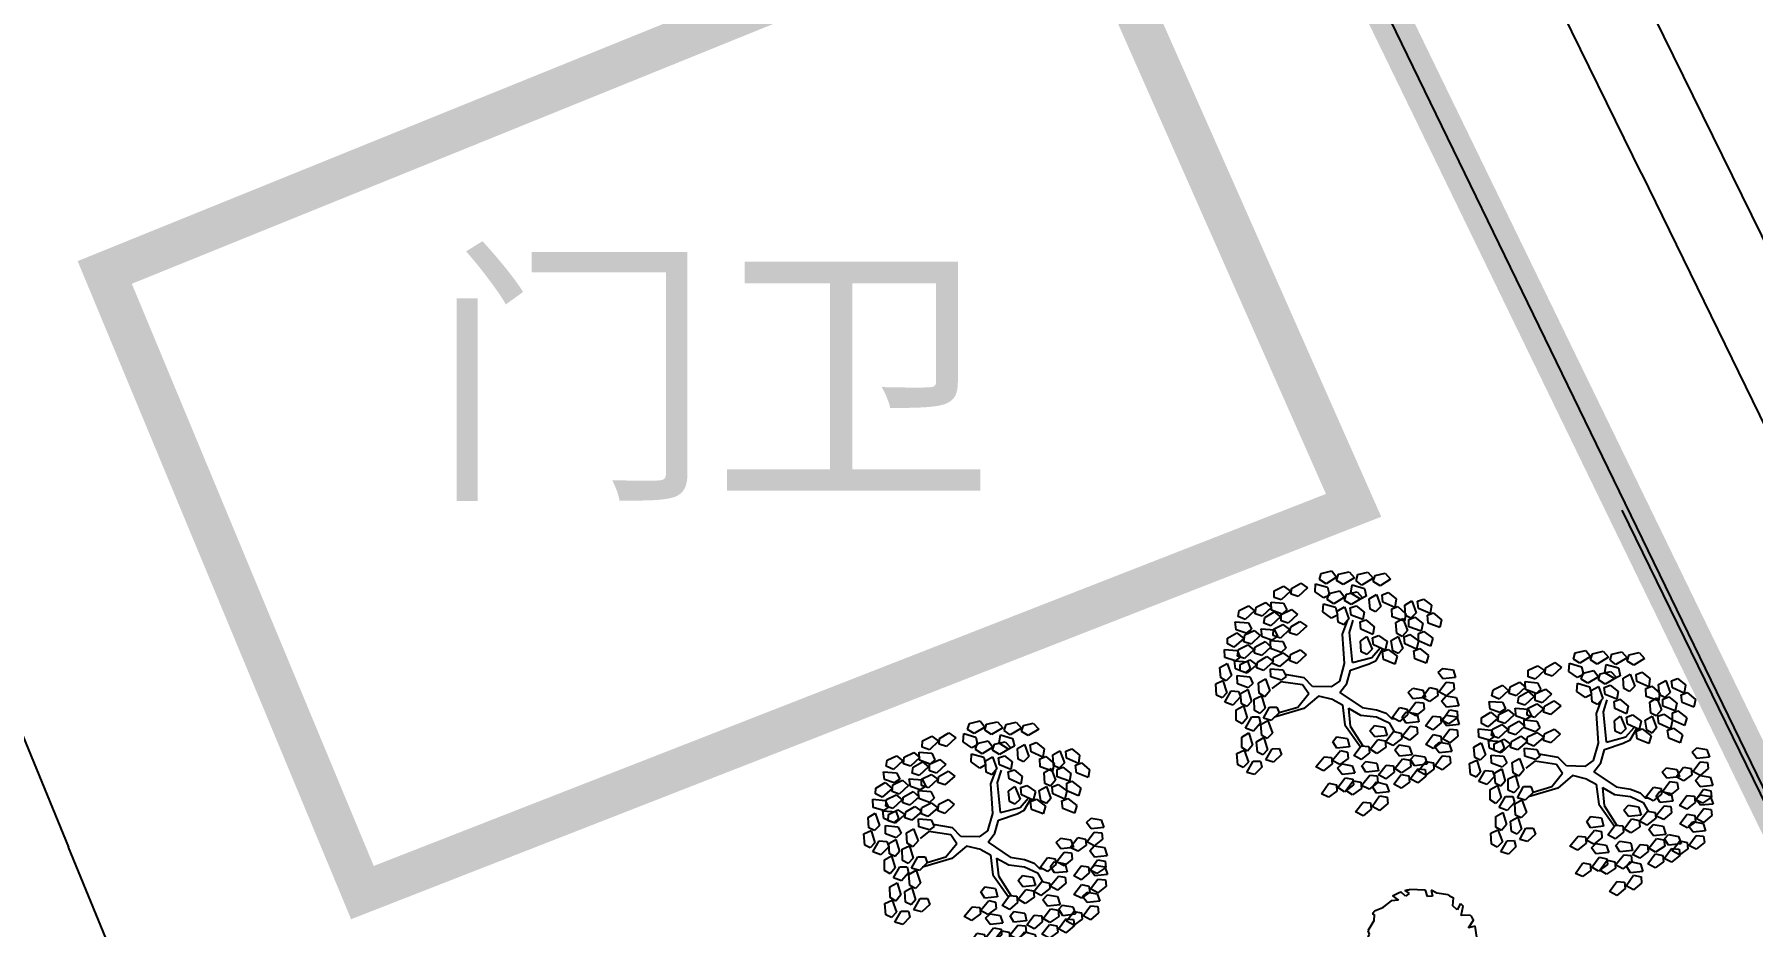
# Model space of a CAD drawing. Extents: x -809667 to 586099, y 3084146 to 3634412.
# Drawn here: x 381312.46 to 381333.24, y 3087235.98 to 3087246.76 of the extents above; entities that cross this region are included whole.
import ezdxf
from ezdxf.enums import TextEntityAlignment as Align

# ---------------------------------------------------------------- set-up
doc = ezdxf.new("R2010")
doc.units = 0
doc.header["$LTSCALE"] = 0.5
doc.linetypes.add('CONTINOUS', pattern=[0])
for name, color, linetype in [('TREE', 3, 'CONTINUOUS'), ('乔木', 84, 'CONTINUOUS'), ('文字', 7, 'CONTINUOUS')]:
    doc.layers.add(name, color=color, linetype=linetype)
doc.styles.add('宋体', font='')
doc.styles.get('宋体').set_extended_font_data('SimSun')

# ---------------------------------------------------------------- blocks, each defined once
blk = doc.blocks.new('*E54')
at = {"layer": 'TREE', "color": 0}
blk.add_ellipse((-2.37, 3.565), major_axis=(2.696, 1.394), ratio=1, start_param=0.518575, end_param=0.519414, dxfattribs=at)
blk = doc.blocks.new('A$C4C586FE1')
at = {"layer": 'TREE', "color": 0}
for p, q in [((570, 2555), (514, 2441)), ((785, 2557), (585, 2566)), ((842, 2436), (785, 2557)), ((1100, 2801), (873, 2660)), ((873, 2660), (885, 2449)), ((1294, 2743), (1193, 2819)), ((1261, 2599), (1294, 2743)), ((1389, 2617), (1261, 2599)), ((1418, 2836), (1389, 2617)), ((1787, 2660), (1418, 2836)), ((1875, 2686), (1787, 2660)), ((2108, 2532), (1875, 2686)), ((2261, 2516), (2108, 2532)), ((2273, 2551), (2261, 2516)), ((2411, 2297), (2336, 2500)), ((208, 2079), (171, 1878)), ((330, 2136), (208, 2079)), ((514, 2441), (288, 2276)), ((288, 2276), (288, 2250)), ((288, 2250), (484, 2157)), ((422, 2031), (330, 2136)), ((484, 2157), (422, 2031)), ((885, 2449), (842, 2436)), ((2434, 2275), (2411, 2297)), ((2565, 2086), (2434, 2275)), ((2577, 1905), (2565, 2086)), ((171, 1878), (16, 1628)), ((2688, 2051), (2577, 1905)), ((2666, 1735), (2772, 1843)), ((2724, 1646), (2666, 1735)), ((2799, 1744), (2724, 1646)), ((173, 1443), (0, 1425)), ((0, 1425), (27, 1279)), ((6, 1547), (198, 1550)), ((27, 1279), (67, 1102)), ((198, 1550), (173, 1443)), ((2788, 1244), (2821, 1629)), ((67, 988), (67, 1102)), ((67, 988), (157, 906)), ((335, 852), (122, 842)), ((123, 841), (320, 727)), ((157, 906), (291, 931)), ((291, 931), (335, 852)), ((2632, 1202), (2788, 1244)), ((2635, 1086), (2632, 1202)), ((2775, 1105), (2635, 1086)), ((2643, 702), (2702, 978)), ((2702, 978), (2775, 1105)), ((320, 727), (414, 564)), ((414, 564), (369, 464)), ((2275, 501), (2371, 599)), ((2419, 413), (2275, 501)), ((2371, 599), (2563, 580)), ((513, 326), (783, 402)), ((827, 368), (610, 253)), ((783, 402), (827, 368)), ((1176, 133), (821, 132)), ((1176, 133), (1302, 10)), ((1302, 10), (1413, 132)), ((1413, 132), (1432, 0)), ((1540, 5), (1587, 59)), ((1587, 59), (1859, 85)), ((1826, 254), (2000, 124)), ((1859, 85), (1826, 254)), ((2130, 415), (2352, 350)), ((2132, 192), (2130, 415))]:
    blk.add_line(p, q, dxfattribs=at)
at = {"layer": 'TREE', "color": 0, "extrusion": (0, 0, -1)}
for major_axis, start_param, end_param in [((1003, 1003), -1.426629, -1.413216), ((1003, 1003), -1.011805, -0.945114), ((1003, 1003), -0.139248, -0.081961), ((839, 1144), 0.475418, 0.633835), ((1003, 1003), 0.553886, 0.636541), ((1003, 1003), 4.017991, 4.075425), ((839, 1143), 3.200433, 3.340883), ((1003, 1003), 1.314933, 1.417635), ((839, 1144), 2.942836, 3.115157), ((1003, 1003), 2.270337, 2.346427), ((1003, 1003), 1.829101, 1.934165), ((1003, 1003), 1.573401, 1.638153)]:
    blk.add_ellipse((1418, 1418), major_axis=major_axis, ratio=1, start_param=start_param, end_param=end_param, dxfattribs=at)
at = {"layer": 'TREE', "color": 0, "linetype": 'Continuous'}
for start_param, end_param in [(0.01341, 3.155003), (3.155003, 6.296595)]:
    blk.add_ellipse((1466, 1447), major_axis=(19.2, 19.2), ratio=1, start_param=start_param, end_param=end_param, dxfattribs=at)
at = {"layer": 'TREE', "color": 8, "linetype": 'CONTINOUS', "extrusion": (0, 0, -1), "xscale": 467.4085850556439, "yscale": 467.4085850556439, "zscale": -467.4085850556439, "rotation": 278.9250190116231}
blk.add_blockref('*E54', (-2893, 66), dxfattribs=at)
blk = doc.blocks.new('幌伞枫')
at = {"layer": '乔木', "color": 0}
for p, q in [((-677, 937), (-604, 995)), ((-604, 995), (-531, 966)), ((-531, 966), (-604, 870)), ((-531, 995), (-450, 1054)), ((-523, 937), (-531, 995)), ((-450, 1054), (-384, 1025)), ((-384, 1025), (-450, 929)), ((-9, 966), (27, 1054)), ((20, 915), (-9, 966)), ((27, 1054), (101, 1061)), ((101, 1061), (86, 944)), ((123, 966), (145, 1032)), ((196, 878), (123, 966)), ((145, 1032), (203, 1025)), ((203, 1025), (247, 937)), ((247, 937), (284, 1025)), ((284, 1025), (365, 1032)), ((365, 1032), (350, 915)), ((380, 937), (409, 1003)), ((409, 1003), (468, 995)), ((424, 900), (460, 988)), ((460, 988), (534, 995)), ((468, 995), (504, 900)), ((534, 995), (519, 878)), ((556, 900), (578, 966)), ((578, 966), (636, 959)), ((-685, 826), (-567, 841)), ((-663, 753), (-685, 826)), ((-670, 878), (-677, 937)), ((-604, 870), (-670, 878)), ((-567, 841), (-531, 782)), ((-531, 819), (-457, 878)), ((-523, 760), (-531, 819)), ((-450, 929), (-523, 937)), ((-457, 878), (-391, 848)), ((-391, 848), (-457, 746)), ((-384, 870), (-303, 937)), ((-377, 819), (-384, 870)), ((-384, 738), (-310, 804)), ((-310, 804), (-377, 819)), ((-237, 900), (-310, 804)), ((-310, 804), (-237, 768)), ((-303, 937), (-237, 900)), ((-237, 797), (-156, 863)), ((-156, 863), (-90, 826)), ((-90, 826), (-156, 731)), ((86, 944), (20, 915)), ((137, 804), (167, 870)), ((211, 716), (137, 804)), ((167, 870), (225, 863)), ((247, 937), (196, 878)), ((225, 863), (262, 775)), ((284, 885), (247, 937)), ((350, 915), (284, 885)), ((460, 848), (380, 937)), ((402, 775), (424, 841)), ((453, 848), (424, 900)), ((424, 841), (482, 834)), ((519, 878), (453, 848)), ((504, 900), (460, 848)), ((482, 834), (526, 746)), ((629, 812), (556, 900)), ((570, 738), (600, 804)), ((600, 804), (658, 797)), ((681, 870), (629, 812)), ((636, 959), (681, 870)), ((651, 775), (688, 863)), ((688, 863), (761, 870)), ((761, 870), (747, 753)), ((783, 775), (805, 841)), ((805, 841), (864, 834)), ((864, 834), (908, 746)), ((-993, 643), (-927, 680)), ((-993, 548), (-993, 643)), ((-927, 680), (-890, 570)), ((-810, 628), (-736, 687)), ((-736, 687), (-663, 658)), ((-663, 658), (-736, 562)), ((-567, 738), (-663, 753)), ((-663, 687), (-582, 746)), ((-655, 628), (-663, 687)), ((-582, 746), (-516, 716)), ((-516, 716), (-582, 614)), ((-531, 782), (-567, 738)), ((-545, 709), (-428, 724)), ((-523, 636), (-545, 709)), ((-457, 746), (-523, 760)), ((-428, 724), (-384, 665)), ((-384, 665), (-421, 621)), ((-391, 628), (-274, 643)), ((-377, 680), (-384, 738)), ((-310, 672), (-377, 680)), ((-237, 768), (-310, 672)), ((-274, 643), (-237, 592)), ((-230, 738), (-237, 797)), ((-156, 731), (-230, 738)), ((108, 650), (145, 738)), ((137, 599), (108, 650)), ((145, 738), (218, 746)), ((218, 746), (203, 628)), ((262, 775), (211, 716)), ((240, 650), (262, 716)), ((313, 562), (240, 650)), ((262, 716), (321, 709)), ((321, 709), (365, 621)), ((475, 687), (402, 775)), ((526, 746), (475, 687)), ((644, 650), (570, 738)), ((695, 709), (644, 650)), ((681, 724), (651, 775)), ((658, 797), (695, 709)), ((747, 753), (681, 724)), ((857, 687), (783, 775)), ((798, 614), (827, 680)), ((827, 680), (886, 672)), ((908, 746), (857, 687)), ((886, 672), (923, 584)), ((-1037, 489), (-971, 525)), ((-1037, 393), (-1037, 489)), ((-942, 518), (-993, 548)), ((-971, 525), (-934, 408)), ((-890, 570), (-942, 518)), ((-817, 518), (-699, 533)), ((-795, 445), (-817, 518)), ((-802, 570), (-810, 628)), ((-736, 562), (-802, 570)), ((-699, 533), (-663, 474)), ((-582, 614), (-655, 628)), ((-421, 621), (-523, 636)), ((-443, 452), (-369, 518)), ((-369, 555), (-391, 628)), ((-274, 548), (-369, 555)), ((-369, 518), (-296, 481)), ((-296, 481), (-369, 386)), ((-296, 511), (-215, 577)), ((-288, 452), (-296, 511)), ((-237, 592), (-274, 548)), ((-215, 577), (-149, 540)), ((-149, 540), (-215, 445)), ((203, 628), (137, 599)), ((255, 489), (284, 555)), ((328, 401), (255, 489)), ((284, 555), (336, 548)), ((306, 540), (350, 636)), ((343, 496), (306, 540)), ((365, 621), (313, 562)), ((336, 548), (380, 459)), ((409, 518), (343, 496)), ((350, 636), (424, 636)), ((424, 636), (409, 518)), ((446, 548), (468, 606)), ((519, 452), (446, 548)), ((468, 606), (526, 599)), ((570, 511), (519, 452)), ((526, 599), (570, 511)), ((592, 408), (629, 496)), ((629, 496), (710, 503)), ((710, 503), (695, 386)), ((717, 525), (754, 614)), ((747, 481), (717, 525)), ((813, 503), (747, 481)), ((754, 614), (827, 621)), ((871, 525), (798, 614)), ((827, 621), (813, 503)), ((849, 525), (871, 592)), ((923, 437), (849, 525)), ((871, 592), (930, 584)), ((923, 584), (871, 525)), ((974, 496), (923, 437)), ((930, 584), (974, 496)), ((-1081, 320), (-1015, 357)), ((-1081, 217), (-1081, 320)), ((-986, 364), (-1037, 393)), ((-1015, 357), (-978, 239)), ((-934, 408), (-986, 364)), ((-956, 320), (-898, 423)), ((-883, 291), (-956, 320)), ((-898, 423), (-824, 423)), ((-883, 349), (-817, 386)), ((-810, 364), (-883, 291)), ((-883, 247), (-883, 349)), ((-824, 423), (-810, 364)), ((-817, 386), (-780, 269)), ((-699, 430), (-795, 445)), ((-758, 313), (-685, 371)), ((-663, 474), (-699, 430)), ((-685, 371), (-619, 342)), ((-619, 342), (-685, 247)), ((-611, 371), (-531, 430)), ((-604, 313), (-611, 371)), ((-465, 401), (-538, 305)), ((-531, 430), (-465, 401)), ((-457, 342), (-332, 364)), ((-428, 276), (-457, 342)), ((-435, 393), (-443, 452)), ((-369, 386), (-435, 393)), ((-332, 364), (-296, 305)), ((-257, 346), (-327, 441)), ((-222, 377), (-311, 462)), ((-215, 445), (-288, 452)), ((-252, 158), (-257, 346)), ((-206, 307), (-222, 377)), ((225, 276), (277, 357)), ((277, 357), (336, 393)), ((291, 261), (372, 364)), ((380, 459), (328, 401)), ((336, 393), (344, 419)), ((372, 364), (468, 393)), ((402, 313), (482, 320)), ((460, 386), (490, 452)), ((534, 291), (460, 386)), ((482, 320), (468, 203)), ((490, 452), (541, 445)), ((585, 349), (534, 291)), ((541, 445), (585, 349)), ((629, 357), (592, 408)), ((695, 386), (629, 357)), ((725, 408), (754, 474)), ((798, 320), (725, 408)), ((754, 474), (813, 467)), ((849, 371), (798, 320)), ((813, 467), (849, 371)), ((864, 364), (893, 430)), ((937, 276), (864, 364)), ((893, 430), (952, 423)), ((989, 335), (937, 276)), ((952, 423), (989, 335)), ((-1125, 166), (-1059, 195)), ((-1125, 63), (-1125, 166)), ((-1030, 188), (-1081, 217)), ((-1059, 195), (-1022, 85)), ((-978, 239), (-1030, 188)), ((-927, 195), (-861, 225)), ((-927, 92), (-927, 195)), ((-832, 217), (-883, 247)), ((-861, 225), (-824, 114)), ((-780, 269), (-832, 217)), ((-773, 203), (-655, 217)), ((-751, 129), (-773, 203)), ((-751, 254), (-758, 313)), ((-685, 247), (-751, 254)), ((-655, 217), (-611, 158)), ((-531, 129), (-641, 203)), ((-531, 195), (-633, 254)), ((-538, 305), (-604, 313)), ((-252, 158), (-531, 195)), ((-332, 261), (-428, 276)), ((-296, 305), (-332, 261)), ((-188, 124), (-206, 307)), ((174, 151), (225, 276)), ((240, 122), (291, 261)), ((365, 225), (402, 313)), ((402, 173), (365, 225)), ((468, 203), (402, 173)), ((497, 225), (526, 291)), ((570, 136), (497, 225)), ((526, 291), (585, 283)), ((622, 188), (570, 136)), ((585, 283), (622, 188)), ((673, 70), (710, 166)), ((710, 166), (783, 166)), ((747, 247), (769, 313)), ((820, 158), (747, 247)), ((769, 313), (827, 305)), ((783, 166), (769, 48)), ((871, 217), (820, 158)), ((827, 305), (871, 217)), ((879, 122), (923, 210)), ((923, 210), (996, 217)), ((996, 217), (981, 100)), ((1011, 122), (1040, 188)), ((1040, 188), (1099, 180)), ((1099, 180), (1143, 92)), ((-1074, 34), (-1125, 63)), ((-1022, 85), (-1074, 34)), ((-1044, -10), (-986, 92)), ((-986, 92), (-912, 92)), ((-898, 34), (-971, -32)), ((-876, 63), (-927, 92)), ((-912, 92), (-898, 34)), ((-824, 114), (-876, 63)), ((-846, 19), (-788, 122)), ((-773, -3), (-846, 19)), ((-788, 122), (-714, 122)), ((-699, 63), (-773, -3)), ((-648, 114), (-751, 129)), ((-714, 122), (-699, 63)), ((-611, 158), (-648, 114)), ((-259, 85), (-531, 129)), ((-112, 4), (-259, 85)), ((-76, 63), (-188, 124)), ((-76, -84), (-112, 4)), ((-9, -18), (-76, 63)), ((-9, -18), (174, 151)), ((152, 26), (240, 122)), ((152, 26), (318, 4)), ((295, -42), (527, 53)), ((318, 4), (524, 78)), ((519, 63), (541, 129)), ((592, -25), (519, 63)), ((541, 129), (600, 122)), ((644, 34), (592, -25)), ((600, 122), (644, 34)), ((703, 26), (673, 70)), ((769, 48), (703, 26)), ((805, 78), (827, 144)), ((879, -18), (805, 78)), ((827, 144), (886, 136)), ((915, 78), (879, 122)), ((930, 41), (879, -18)), ((886, 136), (930, 41)), ((981, 100), (915, 78)), ((1092, 34), (1011, 122)), ((1033, -40), (1055, 26)), ((1055, 26), (1114, 19)), ((1143, 92), (1092, 34)), ((1114, 19), (1158, -69)), ((-1081, -142), (-1022, -91)), ((-1052, -238), (-1081, -142)), ((-971, -32), (-1044, -10)), ((-1022, -91), (-964, -194)), ((-76, -84), (-120, -253)), ((42, -98), (-20, -221)), ((-9, -18), (-9, -18)), ((-9, -18), (-9, -18)), ((-9, -18), (-9, -18)), ((-9, -18), (-9, -18)), ((-9, -18), (-9, -18)), ((-9, -18), (-9, -18)), ((-9, -18), (-9, -18)), ((-9, -18), (-9, -18)), ((-9, -18), (-9, -18)), ((-9, -18), (-9, -18)), ((-9, -18), (-9, -18)), ((-9, -18), (-9, -18)), ((-9, -18), (-9, -18)), ((-9, -18), (-9, -18)), ((-9, -18), (-9, -18)), ((-9, -18), (-9, -18)), ((-9, -18), (-9, -18)), ((-9, -18), (-9, -18)), ((-9, -18), (-9, -18)), ((-9, -18), (-9, -18)), ((-9, -18), (-9, -18)), ((-9, -18), (-9, -18)), ((-9, -18), (-9, -18)), ((-9, -18), (-9, -18)), ((-9, -18), (-9, -18)), ((-9, -18), (-9, -18)), ((-9, -18), (-9, -18)), ((-9, -18), (-9, -18)), ((-9, -18), (-9, -18)), ((-9, -18), (-9, -18)), ((-9, -18), (-9, -18)), ((-9, -18), (-9, -18)), ((-9, -18), (-9, -18)), ((-9, -18), (-9, -18)), ((-9, -18), (-9, -18)), ((-9, -18), (-9, -18)), ((-9, -18), (-9, -18)), ((-9, -18), (-9, -18)), ((-9, -18), (-9, -18)), ((-9, -18), (-9, -18)), ((42, -98), (109, -22)), ((109, -22), (295, -42)), ((387, -142), (424, -47)), ((424, -187), (387, -142)), ((424, -47), (504, -47)), ((504, -47), (490, -165)), ((519, -135), (548, -76)), ((592, -231), (519, -135)), ((548, -76), (607, -84)), ((607, -84), (644, -172)), ((644, -150), (681, -62)), ((673, -201), (644, -150)), ((681, -62), (754, -54)), ((754, -54), (739, -172)), ((776, -150), (805, -84)), ((849, -238), (776, -150)), ((805, -84), (857, -91)), ((820, -84), (849, -18)), ((893, -172), (820, -84)), ((849, -18), (908, -25)), ((857, -91), (901, -187)), ((945, -120), (893, -172)), ((908, -25), (945, -120)), ((1106, -128), (1033, -40)), ((1158, -69), (1106, -128)), ((-1089, -304), (-1030, -253)), ((-1067, -399), (-1089, -304)), ((-1000, -253), (-1052, -238)), ((-1030, -253), (-971, -355)), ((-964, -194), (-1000, -253)), ((-861, -282), (-802, -238)), ((-839, -385), (-861, -282)), ((-802, -238), (-744, -341)), ((-736, -231), (-677, -179)), ((-707, -326), (-736, -231)), ((-677, -179), (-619, -289)), ((-619, -289), (-655, -348)), ((-479, -289), (-421, -245)), ((-457, -385), (-479, -289)), ((-421, -245), (-362, -348)), ((-215, -311), (-285, -477)), ((-120, -253), (-215, -311)), ((-61, -304), (-156, -341)), ((-61, -304), (38, -431)), ((-20, -221), (62, -380)), ((490, -165), (424, -187)), ((541, -297), (563, -231)), ((614, -392), (541, -297)), ((563, -231), (622, -238)), ((644, -172), (592, -231)), ((622, -238), (666, -333)), ((739, -172), (673, -201)), ((791, -311), (820, -245)), ((871, -399), (791, -311)), ((820, -245), (879, -253)), ((901, -187), (849, -238)), ((879, -253), (915, -341)), ((-1008, -414), (-1067, -399)), ((-971, -355), (-1008, -414)), ((-978, -502), (-920, -458)), ((-971, -451), (-934, -341)), ((-898, -465), (-971, -451)), ((-934, -341), (-868, -326)), ((-920, -458), (-861, -561)), ((-839, -377), (-898, -465)), ((-876, -443), (-817, -399)), ((-846, -539), (-876, -443)), ((-868, -326), (-839, -377)), ((-780, -399), (-839, -385)), ((-817, -399), (-758, -502)), ((-744, -341), (-780, -399)), ((-744, -392), (-685, -341)), ((-722, -487), (-744, -392)), ((-714, -480), (-648, -465)), ((-655, -348), (-707, -326)), ((-685, -341), (-626, -443)), ((-626, -443), (-663, -502)), ((-648, -465), (-626, -524)), ((-626, -539), (-589, -429)), ((-589, -429), (-523, -414)), ((-494, -465), (-553, -554)), ((-523, -414), (-494, -465)), ((-487, -451), (-428, -399)), ((-465, -546), (-487, -451)), ((-399, -407), (-457, -385)), ((-428, -399), (-369, -510)), ((-362, -348), (-399, -407)), ((-332, -487), (-266, -473)), ((-266, -473), (-244, -524)), ((-156, -341), (-230, -532)), ((38, -431), (49, -612)), ((62, -380), (79, -664)), ((666, -333), (614, -392)), ((915, -341), (871, -399)), ((-986, -664), (-927, -620)), ((-956, -598), (-978, -502)), ((-898, -620), (-956, -598)), ((-927, -620), (-868, -722)), ((-861, -561), (-898, -620)), ((-795, -561), (-846, -539)), ((-758, -502), (-795, -561)), ((-751, -598), (-714, -480)), ((-677, -605), (-751, -598)), ((-751, -664), (-692, -620)), ((-663, -502), (-722, -487)), ((-692, -620), (-633, -722)), ((-626, -524), (-677, -605)), ((-553, -554), (-626, -539)), ((-626, -590), (-567, -546)), ((-597, -693), (-626, -590)), ((-567, -546), (-509, -649)), ((-487, -605), (-428, -554)), ((-457, -700), (-487, -605)), ((-413, -568), (-465, -546)), ((-428, -554), (-369, -664)), ((-369, -510), (-413, -568)), ((-369, -598), (-332, -487)), ((-296, -612), (-369, -598)), ((-244, -524), (-296, -612)), ((-230, -532), (-186, -627)), ((-24, -686), (-9, -620)), ((-9, -620), (49, -612)), ((49, -612), (101, -700)), ((-964, -759), (-986, -664)), ((-912, -781), (-964, -759)), ((-868, -722), (-912, -781)), ((-868, -818), (-832, -700)), ((-832, -700), (-766, -686)), ((-744, -744), (-795, -825)), ((-766, -686), (-744, -744)), ((-766, -825), (-699, -774)), ((-729, -759), (-751, -664)), ((-670, -781), (-729, -759)), ((-699, -774), (-641, -884)), ((-633, -722), (-670, -781)), ((-633, -752), (-575, -708)), ((-611, -847), (-633, -752)), ((-545, -708), (-597, -693)), ((-575, -708), (-516, -810)), ((-509, -649), (-545, -708)), ((-516, -906), (-479, -788)), ((-494, -766), (-435, -715)), ((-472, -862), (-494, -766)), ((-479, -788), (-413, -781)), ((-406, -722), (-457, -700)), ((-435, -715), (-377, -818)), ((-413, -781), (-384, -832)), ((-369, -664), (-406, -722)), ((-340, -803), (-274, -788)), ((-288, -664), (-171, -649)), ((-266, -737), (-288, -664)), ((-274, -788), (-244, -840)), ((-171, -752), (-266, -737)), ((-171, -649), (-127, -708)), ((-127, -708), (-171, -752)), ((-142, -737), (-24, -730)), ((-127, -810), (-142, -737)), ((64, -766), (-24, -686)), ((-24, -730), (13, -788)), ((13, -788), (-24, -832)), ((101, -700), (64, -766)), ((93, -730), (218, -715)), ((115, -803), (93, -730)), ((218, -715), (255, -774)), ((255, -774), (218, -818)), ((240, -803), (358, -796)), ((358, -752), (372, -686)), ((446, -832), (358, -752)), ((358, -796), (394, -847)), ((372, -686), (431, -678)), ((431, -678), (482, -766)), ((482, -766), (446, -832)), ((-795, -825), (-868, -818)), ((-736, -921), (-766, -825)), ((-685, -935), (-736, -921)), ((-641, -884), (-685, -935)), ((-641, -972), (-604, -862)), ((-553, -869), (-611, -847)), ((-604, -862), (-538, -847)), ((-516, -899), (-567, -987)), ((-516, -810), (-553, -869)), ((-538, -847), (-516, -899)), ((-443, -913), (-516, -906)), ((-413, -877), (-472, -862)), ((-384, -832), (-443, -913)), ((-377, -818), (-413, -877)), ((-377, -913), (-340, -803)), ((-303, -928), (-377, -913)), ((-244, -840), (-303, -928)), ((-252, -1001), (-230, -935)), ((-230, -847), (-112, -840)), ((-208, -921), (-230, -847)), ((-230, -935), (-178, -928)), ((-112, -935), (-208, -921)), ((-178, -928), (-120, -1016)), ((-24, -832), (-127, -810)), ((-112, -840), (-76, -891)), ((-76, -891), (-112, -935)), ((-90, -921), (27, -913)), ((-68, -994), (-90, -921)), ((27, -869), (42, -803)), ((115, -950), (27, -869)), ((27, -913), (71, -972)), ((42, -803), (101, -803)), ((101, -803), (159, -884)), ((218, -818), (115, -803)), ((159, -884), (115, -950)), ((167, -928), (284, -921)), ((189, -1001), (167, -928)), ((262, -877), (240, -803)), ((358, -891), (262, -877)), ((284, -921), (328, -979)), ((394, -847), (358, -891)), ((431, -950), (446, -884)), ((519, -1031), (431, -950)), ((446, -884), (504, -884)), ((504, -884), (556, -965)), ((-567, -987), (-641, -972)), ((-509, -979), (-391, -965)), ((-487, -1053), (-509, -979)), ((-391, -1067), (-487, -1053)), ((-391, -965), (-354, -1023)), ((-354, -1023), (-391, -1067)), ((-362, -1053), (-244, -1045)), ((-347, -1126), (-362, -1053)), ((-164, -1082), (-252, -1001)), ((-244, -1045), (-208, -1097)), ((-208, -1097), (-244, -1141)), ((-120, -1016), (-164, -1082)), ((27, -1016), (-68, -994)), ((71, -972), (27, -1016)), ((284, -1023), (189, -1001)), ((328, -979), (284, -1023)), ((313, -1009), (431, -994)), ((328, -1082), (313, -1009)), ((431, -1097), (328, -1082)), ((431, -994), (468, -1053)), ((468, -1053), (431, -1097)), ((556, -965), (519, -1031)), ((-244, -1141), (-347, -1126))]:
    blk.add_line(p, q, dxfattribs=at)
blk = doc.blocks.new('123123')
at = {"layer": '文字', "color": 8}
for p, q in [((382049.004, 3087297.381), (382045.584, 3087304.38)), ((382026.504, 3087297.7), (382029.982, 3087289.241))]:
    blk.add_line(p, q, dxfattribs=at)
blk.add_lwpolyline([(382060.914, 3087275.363), (382044.977, 3087307.788), (381995.317, 3087409.764), (381986.828, 3087427.847)], dxfattribs=at)
at = {"layer": '文字', "color": 8, "const_width": 0.5, "flags": 128}
blk.add_lwpolyline([(381897.918, 3087296.929), (381904.377, 3087301.028), (382008.641, 3087376.039), (382070.921, 3087247.886), (382108.649, 3087200.591), (381980.343, 3087185.968), (381931.792, 3087180.434), (381911.441, 3087167.711), (381850.625, 3087264.985), (381870.975, 3087277.708), (381870.975, 3087277.708), (381870.975, 3087277.708), (381897.918, 3087296.929)], dxfattribs=at)
at = {"layer": '文字', "color": 8, "flags": 128}
for points in [[(381897.918, 3087296.929), (381904.377, 3087301.028), (382008.641, 3087376.039), (382065.01, 3087260.049)], [(382049.004, 3087297.381), (382058.151, 3087278.662)], [(382048.766, 3087293.313), (382066.493, 3087257.033)], [(382036.829, 3087272.593), (382029.982, 3087289.241)]]:
    blk.add_lwpolyline(points, dxfattribs=at)
at = {"layer": '文字', "color": 8, "const_width": 0.5, "elevation": 66.05, "flags": 128}
blk.add_lwpolyline([(382040.818, 3087304.009), (382036.88, 3087302.427), (382038.228, 3087299.347), (382030.421, 3087296.187), (382033.537, 3087288.692), (382045.524, 3087293.372)], close=True, dxfattribs=at)
at = {"layer": '文字', "color": 8}
for name, p, xscale, yscale, zscale, rotation in [('幌伞枫', (382045.384, 3087291.106), 0.001300000000000001, 0.001300000000000001, 0.001300000000000001, 283.1089006423777), ('幌伞枫', (382048.455, 3087290.145), 0.001300000000000001, 0.001300000000000001, 0.001300000000000001, 283.1089006423777), ('幌伞枫', (382041.129, 3087289.294), 0.001300000000000001, 0.001300000000000001, 0.001300000000000001, 283.1089006423777), ('A$C4C586FE1', (382047.083, 3087287.361), 0.0005, 0.0005, 0.0005, 92.80541082498242)]:
    blk.add_blockref(name, p, dxfattribs=dict(at, xscale=xscale, yscale=yscale, zscale=zscale, rotation=rotation))
at = {"layer": '文字', "color": 8, "style": '宋体'}
blk.add_text('门卫', height=2.5, dxfattribs=at).set_placement((382037.768, 3087294.994), align=Align.MIDDLE)

msp = doc.modelspace()

# ---------------------------------------------------------------- block references
at = {"layer": '文字'}
msp.add_blockref('123123', (-717.11, -52.3), dxfattribs=at)

doc.saveas('drawing.dxf')
